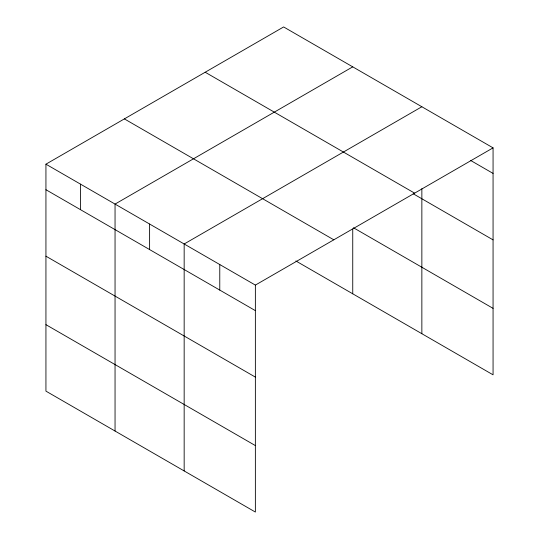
<?xml version="1.0" encoding="UTF-8"?>
<svg xmlns="http://www.w3.org/2000/svg" width="539" height="539" viewBox="0 0 539 539"><rect width="100%" height="100%" fill="white"/><g stroke="black" fill="none" stroke-linecap="round" stroke-linejoin="round"><path stroke-width="0.81" d="M421.855 188.67L421.855 333.708M45.936 164.179L255.371 285.097L255.371 512.05L45.936 391.132L45.936 164.179L283.629 26.95L493.064 147.868L493.064 374.821L295.864 260.964M352.742 66.856L115.05 204.086L115.05 431.032M421.855 106.756L184.163 243.985L184.163 470.938M255.371 285.097L493.064 147.868M470.54 160.406L493.064 173.41M205.191 72.239L414.626 193.157M413.218 193.777L493.064 239.875M353.463 227.754L493.064 308.355M124.374 118.897L333.809 239.815M45.936 189.721L255.371 310.639M45.936 256.187L255.371 377.105M45.936 324.667L255.371 445.585M352.742 229.021L352.742 293.802M219.771 264.541L219.771 290.083M149.606 224.035L149.606 249.577M80.493 184.136L80.493 209.671"/></g></svg>
